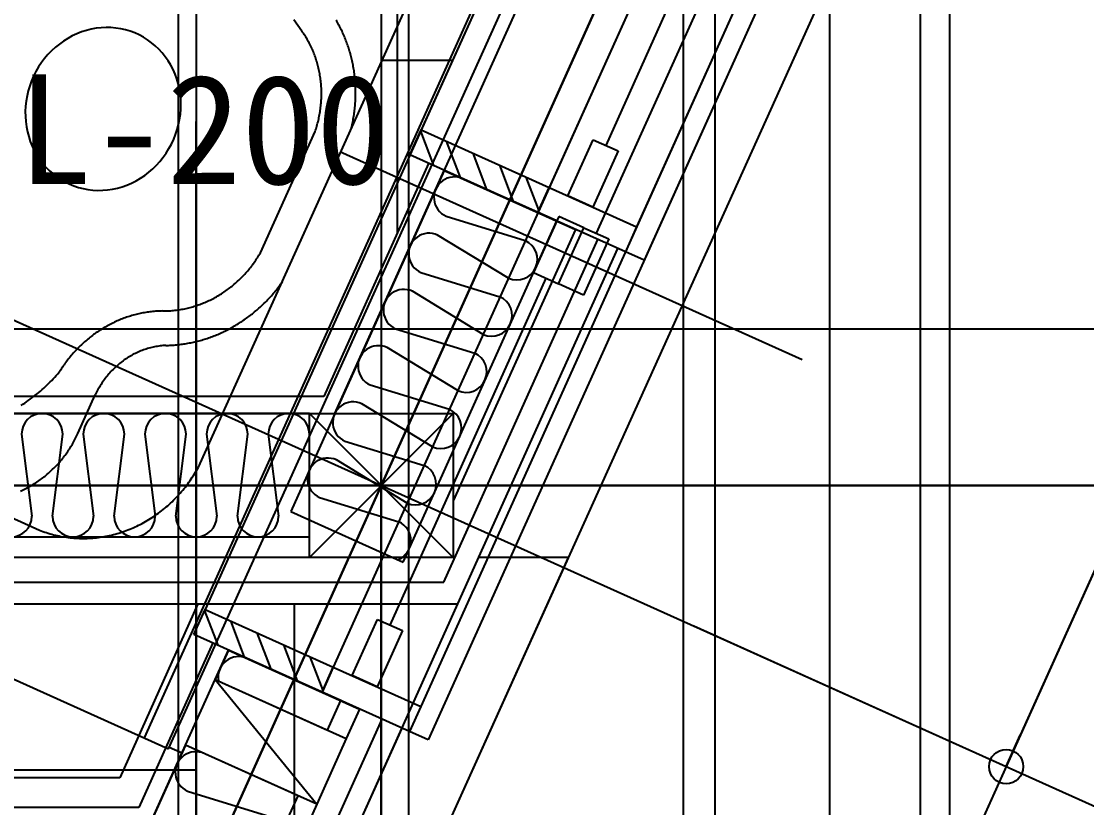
# Model space of a CAD drawing. Header units: metres. Extents: x 10861 to 26950, y 7268 to 22901.
# Drawn here: x 19645 to 20422, y 10590 to 11164 of the extents above; entities that cross this region are included whole.
import ezdxf

# ---------------------------------------------------------------- set-up
doc = ezdxf.new("R2010")
doc.units = ezdxf.units.M

msp = doc.modelspace()

# ---------------------------------------------------------------- linework, layer by layer
at = {"layer": 'COL_1F'}
for p, q in [((19854.95, 10772.5), (19854.95, 10877.5)), ((19854.95, 10877.5), (19959.95, 10877.5)), ((19959.95, 10772.5), (19854.95, 10877.5)), ((19854.95, 10772.5), (19959.95, 10877.5)), ((19959.95, 10877.5), (19959.95, 10772.5)), ((19959.95, 10772.5), (19854.95, 10772.5))]:
    msp.add_line(p, q, dxfattribs=at)
at = {"layer": 'COL_2F'}
for p, q in [((19764.59, 10635.46), (19786.13, 10683.34)), ((19786.13, 10683.34), (19881.88, 10640.25)), ((19786.13, 10683.34), (19860.34, 10592.37)), ((19881.88, 10640.25), (19860.34, 10592.37)), ((19860.34, 10592.37), (19764.59, 10635.46))]:
    msp.add_line(p, q, dxfattribs=at)
at = {"layer": 'GLID'}
for p, q in [((19759.46, 10010), (19759.46, 22205)), ((19759.46, 10010), (19759.46, 22205)), ((19759.46, 10010), (19759.46, 22205)), ((19772.49, 9858.33), (19772.49, 22205)), ((19772.49, 9858.33), (19772.49, 22205)), ((19772.49, 9858.33), (19772.49, 22205)), ((19907.48, 10010), (19907.48, 22205.01)), ((19907.48, 10010), (19907.48, 22205.01)), ((19907.48, 10010), (19907.48, 22205.01)), ((19927.51, 9858.33), (19927.51, 22205.01)), ((19927.51, 9858.33), (19927.51, 22205.01)), ((19927.51, 9858.33), (19927.51, 22205.01)), ((20128.08, 9325.01), (20128.08, 22205.01)), ((20128.08, 9325.01), (20128.08, 22205.01)), ((20128.08, 9325.01), (20128.08, 22205.01)), ((20151.04, 9325.01), (20151.04, 22205.01)), ((20151.04, 9325.01), (20151.04, 22205.01)), ((20151.04, 9325.01), (20151.04, 22205.01)), ((20234.74, 9325), (20234.74, 22205)), ((20234.74, 9325), (20234.74, 22205)), ((20234.74, 9325), (20234.74, 22205)), ((20300.94, 10010), (20300.94, 22205.01)), ((20300.94, 10010), (20300.94, 22205.01)), ((20300.94, 10010), (20300.94, 22205.01)), ((20322.37, 9858.33), (20322.37, 22205.01)), ((20322.37, 9858.33), (20322.37, 22205.01)), ((20322.37, 9858.33), (20322.37, 22205.01)), ((19544.82, 10019.09), (22035.98, 15555)), ((19544.82, 10019.09), (22035.98, 15555)), ((19544.82, 10019.09), (22035.98, 15555)), ((13514.73, 10939.26), (24358.08, 10939.26)), ((13514.73, 10939.26), (24358.08, 10939.26)), ((13514.73, 10939.26), (24358.08, 10939.26)), ((13514.73, 10825), (24358.08, 10825)), ((13514.73, 10825), (24358.08, 10825)), ((13514.73, 10825), (24358.08, 10825))]:
    msp.add_line(p, q, dxfattribs=at)
at = {"layer": 'WALL_BRACED_2F'}
msp.add_line((19274.28, 10617.51), (19772.48, 10617.51), dxfattribs=at)
msp.add_line((19274.28, 10617.51), (19772.48, 10617.51), dxfattribs=at)
at = {"layer": 'WALL_NORMAL_1F'}
for p, q in [((19941.95, 11060.07), (19865.42, 10890)), ((19873.51, 10877.5), (19953.35, 11054.95)), ((19953.35, 11054.95), (20049.11, 11011.86)), ((20049.11, 11011.86), (19959.95, 10813.74)), ((19953.04, 10754.5), (20065.52, 11004.47)), ((19963.38, 10738.5), (20080.11, 10997.9)), ((19865.42, 10890), (19440.75, 10890)), ((19440.75, 10877.5), (19854.95, 10877.5)), ((19854.95, 10772.5), (19440.75, 10772.5)), ((19440.75, 10754.5), (19953.04, 10754.5)), ((19440.75, 10738.5), (19963.38, 10738.5)), ((19773.67, 10738.5), (19716.52, 10611.5)), ((19828.38, 10438.5), (19963.38, 10738.5)), ((19716.52, 10611.5), (18418.43, 10611.5))]:
    msp.add_line(p, q, dxfattribs=at)
at = {"layer": 'WALL_NORMAL_2F'}
for p, q in [((19784.43, 10710.01), (19730.42, 10590)), ((19786.13, 10683.34), (19795.82, 10704.88)), ((19795.82, 10704.88), (19891.58, 10661.79)), ((19891.58, 10661.79), (19881.88, 10640.25)), ((19818.04, 10454.5), (19907.99, 10654.41)), ((19828.38, 10438.5), (19922.58, 10647.84)), ((19738.51, 10577.5), (19764.59, 10635.46)), ((19730.42, 10590), (18404.97, 10590)), ((19860.34, 10592.37), (19834.26, 10534.42))]:
    msp.add_line(p, q, dxfattribs=at)
at = {"layer": 'カタログ部品(厨房設備)_2F'}
for p, q in [((19734.56, 10640.84), (20658.74, 12692.06)), ((19752.16, 10632.69), (20676.97, 12683.84)), ((19775.36, 10840.99), (20010.13, 11361.71)), ((19843.58, 11164.99), (19849.45, 11156.66)), ((19874.93, 11163.73), (19874.41, 11164.61)), ((19692.25, 11157.09), (19688.75, 11155.97)), ((19695.79, 11157.97), (19692.25, 11157.09)), ((19699.36, 11158.62), (19695.79, 11157.97)), ((19702.96, 11159.03), (19699.36, 11158.62)), ((19706.56, 11159.2), (19702.96, 11159.03)), ((19710.16, 11159.14), (19706.56, 11159.2)), ((19713.73, 11158.83), (19710.16, 11159.14)), ((19717.26, 11158.29), (19713.73, 11158.83)), ((19720.74, 11157.51), (19717.26, 11158.29)), ((19724.16, 11156.5), (19720.74, 11157.51)), ((19850.04, 11155.83), (19849.45, 11156.66)), ((19875.44, 11162.83), (19874.93, 11163.73)), ((19875.94, 11161.94), (19875.44, 11162.83)), ((19876.44, 11161.03), (19875.94, 11161.94)), ((19876.92, 11160.12), (19876.44, 11161.03)), ((19877.4, 11159.2), (19876.92, 11160.12)), ((19877.86, 11158.28), (19877.4, 11159.2)), ((19878.32, 11157.36), (19877.86, 11158.28)), ((19878.77, 11156.42), (19878.32, 11157.36)), ((19675.55, 11149.31), (19672.51, 11147.13)), ((19678.71, 11151.3), (19675.55, 11149.31)), ((19681.97, 11153.07), (19678.71, 11151.3)), ((19685.32, 11154.63), (19681.97, 11153.07)), ((19688.75, 11155.97), (19685.32, 11154.63)), ((19727.5, 11155.26), (19724.16, 11156.5)), ((19730.74, 11153.8), (19727.5, 11155.26)), ((19733.88, 11152.12), (19730.74, 11153.8)), ((19736.9, 11150.23), (19733.88, 11152.12)), ((19739.79, 11148.13), (19736.9, 11150.23)), ((19850.62, 11154.98), (19850.04, 11155.83)), ((19851.18, 11154.13), (19850.62, 11154.98)), ((19851.74, 11153.26), (19851.18, 11154.13)), ((19852.28, 11152.39), (19851.74, 11153.26)), ((19852.81, 11151.51), (19852.28, 11152.39)), ((19853.33, 11150.63), (19852.81, 11151.51)), ((19853.84, 11149.73), (19853.33, 11150.63)), ((19854.34, 11148.83), (19853.84, 11149.73)), ((19854.82, 11147.92), (19854.34, 11148.83)), ((19879.21, 11155.49), (19878.77, 11156.42)), ((19879.64, 11154.54), (19879.21, 11155.49)), ((19880.06, 11153.6), (19879.64, 11154.54)), ((19880.47, 11152.64), (19880.06, 11153.6)), ((19880.87, 11151.69), (19880.47, 11152.64)), ((19881.26, 11150.72), (19880.87, 11151.69)), ((19881.64, 11149.76), (19881.26, 11150.72)), ((19882.01, 11148.78), (19881.64, 11149.76)), ((19882.38, 11147.81), (19882.01, 11148.78)), ((19666.82, 11142.2), (19664.2, 11139.48)), ((19669.59, 11144.76), (19666.82, 11142.2)), ((19672.51, 11147.13), (19669.59, 11144.76)), ((19742.54, 11145.84), (19739.79, 11148.13)), ((19745.13, 11143.37), (19742.54, 11145.84)), ((19747.56, 11140.72), (19745.13, 11143.37)), ((19855.3, 11147), (19854.82, 11147.92)), ((19855.76, 11146.08), (19855.3, 11147)), ((19856.2, 11145.15), (19855.76, 11146.08)), ((19856.64, 11144.21), (19856.2, 11145.15)), ((19857.07, 11143.26), (19856.64, 11144.21)), ((19857.48, 11142.31), (19857.07, 11143.26)), ((19857.88, 11141.35), (19857.48, 11142.31)), ((19858.26, 11140.39), (19857.88, 11141.35)), ((19882.73, 11146.83), (19882.38, 11147.81)), ((19883.07, 11145.84), (19882.73, 11146.83)), ((19883.4, 11144.85), (19883.07, 11145.84)), ((19883.73, 11143.86), (19883.4, 11144.85)), ((19884.04, 11142.86), (19883.73, 11143.86)), ((19884.34, 11141.86), (19884.04, 11142.86)), ((19884.64, 11140.86), (19884.34, 11141.86)), ((19659.45, 11133.56), (19657.35, 11130.39)), ((19661.74, 11136.59), (19659.45, 11133.56)), ((19664.2, 11139.48), (19661.74, 11136.59)), ((19749.81, 11137.9), (19747.56, 11140.72)), ((19751.89, 11134.94), (19749.81, 11137.9)), ((19753.77, 11131.83), (19751.89, 11134.94)), ((19858.64, 11139.42), (19858.26, 11140.39)), ((19859, 11138.44), (19858.64, 11139.42)), ((19859.35, 11137.46), (19859, 11138.44)), ((19859.68, 11136.47), (19859.35, 11137.46)), ((19860, 11135.48), (19859.68, 11136.47)), ((19860.31, 11134.48), (19860, 11135.48)), ((19860.61, 11133.48), (19860.31, 11134.48)), ((19860.9, 11132.48), (19860.61, 11133.48)), ((19884.92, 11139.85), (19884.64, 11140.86)), ((19885.19, 11138.84), (19884.92, 11139.85)), ((19885.46, 11137.83), (19885.19, 11138.84)), ((19885.71, 11136.81), (19885.46, 11137.83)), ((19885.95, 11135.79), (19885.71, 11136.81)), ((19886.18, 11134.76), (19885.95, 11135.79)), ((19886.41, 11133.73), (19886.18, 11134.76)), ((19886.62, 11132.7), (19886.41, 11133.73)), ((19655.43, 11127.1), (19653.71, 11123.7)), ((19657.35, 11130.39), (19655.43, 11127.1)), ((19755.45, 11128.59), (19753.77, 11131.83)), ((19756.93, 11125.23), (19755.45, 11128.59)), ((19861.17, 11131.46), (19860.9, 11132.48)), ((19861.42, 11130.45), (19861.17, 11131.46)), ((19861.67, 11129.43), (19861.42, 11130.45)), ((19861.9, 11128.4), (19861.67, 11129.43)), ((19862.12, 11127.38), (19861.9, 11128.4)), ((19862.32, 11126.34), (19862.12, 11127.38)), ((19862.51, 11125.31), (19862.32, 11126.34)), ((19886.82, 11131.67), (19886.62, 11132.7)), ((19887.01, 11130.64), (19886.82, 11131.67)), ((19887.19, 11129.6), (19887.01, 11130.64)), ((19887.37, 11128.56), (19887.19, 11129.6)), ((19887.53, 11127.51), (19887.37, 11128.56)), ((19887.68, 11126.47), (19887.53, 11127.51)), ((19887.82, 11125.42), (19887.68, 11126.47)), ((19652.19, 11120.2), (19650.89, 11116.62)), ((19653.71, 11123.7), (19652.19, 11120.2)), ((19758.2, 11121.78), (19756.93, 11125.23)), ((19759.25, 11118.23), (19758.2, 11121.78)), ((19760.08, 11114.61), (19759.25, 11118.23)), ((19862.69, 11124.27), (19862.51, 11125.31)), ((19862.86, 11123.23), (19862.69, 11124.27)), ((19863.01, 11122.18), (19862.86, 11123.23)), ((19863.15, 11121.14), (19863.01, 11122.18)), ((19863.27, 11120.09), (19863.15, 11121.14)), ((19863.38, 11119.03), (19863.27, 11120.09)), ((19863.48, 11117.98), (19863.38, 11119.03)), ((19863.56, 11116.92), (19863.48, 11117.98)), ((19887.95, 11124.37), (19887.82, 11125.42)), ((19888.07, 11123.32), (19887.95, 11124.37)), ((19888.18, 11122.27), (19888.07, 11123.32)), ((19888.28, 11121.21), (19888.18, 11122.27)), ((19888.37, 11120.16), (19888.28, 11121.21)), ((19888.44, 11119.1), (19888.37, 11120.16)), ((19888.51, 11118.04), (19888.44, 11119.1)), ((19888.57, 11116.98), (19888.51, 11118.04)), ((19649.8, 11112.97), (19648.93, 11109.27)), ((19650.89, 11116.62), (19649.8, 11112.97)), ((19760.68, 11110.93), (19760.08, 11114.61)), ((19761.06, 11107.21), (19760.68, 11110.93)), ((19863.63, 11115.87), (19863.56, 11116.92)), ((19863.69, 11114.81), (19863.63, 11115.87)), ((19863.73, 11113.74), (19863.69, 11114.81)), ((19863.76, 11112.68), (19863.73, 11113.74)), ((19863.78, 11111.62), (19863.76, 11112.68)), ((19863.77, 11109.49), (19863.78, 11110.55)), ((19863.78, 11110.55), (19863.78, 11111.62)), ((19888.62, 11115.92), (19888.57, 11116.98)), ((19888.65, 11114.85), (19888.62, 11115.92)), ((19888.68, 11113.79), (19888.65, 11114.85)), ((19888.7, 11112.73), (19888.68, 11113.79)), ((19888.68, 11109.53), (19888.7, 11110.6)), ((19888.7, 11111.66), (19888.7, 11112.73)), ((19888.7, 11110.6), (19888.7, 11111.66)), ((19648.28, 11105.53), (19647.86, 11101.76)), ((19648.93, 11109.27), (19648.28, 11105.53)), ((19761.21, 11103.45), (19761.06, 11107.21)), ((19761.13, 11099.68), (19761.21, 11103.45)), ((19863.31, 11102.03), (19863.41, 11103.09)), ((19863.41, 11103.09), (19863.51, 11104.16)), ((19863.51, 11104.16), (19863.59, 11105.23)), ((19863.59, 11105.23), (19863.65, 11106.29)), ((19863.65, 11106.29), (19863.7, 11107.36)), ((19863.7, 11107.36), (19863.74, 11108.42)), ((19863.74, 11108.42), (19863.77, 11109.49)), ((19888.28, 11102.07), (19888.37, 11103.13)), ((19888.37, 11103.13), (19888.45, 11104.2)), ((19888.45, 11104.2), (19888.51, 11105.26)), ((19888.51, 11105.26), (19888.57, 11106.33)), ((19888.57, 11106.33), (19888.62, 11107.4)), ((19888.62, 11107.4), (19888.65, 11108.46)), ((19888.65, 11108.46), (19888.68, 11109.53)), ((19647.86, 11101.76), (19647.67, 11097.99)), ((19647.67, 11097.99), (19647.71, 11094.23)), ((19760.29, 11092.16), (19760.83, 11095.91)), ((19760.83, 11095.91), (19761.13, 11099.68)), ((19861.97, 11093.56), (19862.19, 11094.61)), ((19862.19, 11094.61), (19862.39, 11095.67)), ((19862.39, 11095.67), (19862.57, 11096.72)), ((19862.57, 11096.72), (19862.75, 11097.78)), ((19862.75, 11097.78), (19862.91, 11098.84)), ((19862.91, 11098.84), (19863.05, 11099.9)), ((19863.05, 11099.9), (19863.19, 11100.97)), ((19863.19, 11100.97), (19863.31, 11102.03)), ((19887.2, 11093.56), (19887.37, 11094.62)), ((19887.37, 11094.62), (19887.53, 11095.68)), ((19887.53, 11095.68), (19887.68, 11096.75)), ((19887.68, 11096.75), (19887.82, 11097.81)), ((19887.82, 11097.81), (19887.95, 11098.87)), ((19887.95, 11098.87), (19888.07, 11099.94)), ((19888.07, 11099.94), (19888.18, 11101)), ((19888.18, 11101), (19888.28, 11102.07)), ((19647.71, 11094.23), (19647.97, 11090.49)), ((19647.97, 11090.49), (19648.46, 11086.78)), ((19648.46, 11086.78), (19649.18, 11083.13)), ((19758.55, 11084.76), (19759.53, 11088.44)), ((19759.53, 11088.44), (19760.29, 11092.16)), ((19860.11, 11086.27), (19860.41, 11087.3)), ((19860.41, 11087.3), (19860.71, 11088.34)), ((19860.71, 11088.34), (19860.99, 11089.38)), ((19860.99, 11089.38), (19861.25, 11090.42)), ((19861.25, 11090.42), (19861.51, 11091.46)), ((19861.51, 11091.46), (19861.75, 11092.51)), ((19861.75, 11092.51), (19861.97, 11093.56)), ((19885.72, 11086.19), (19885.96, 11087.24)), ((19885.96, 11087.24), (19886.19, 11088.29)), ((19886.19, 11088.29), (19886.42, 11089.34)), ((19886.42, 11089.34), (19886.63, 11090.39)), ((19886.63, 11090.39), (19886.83, 11091.45)), ((19886.83, 11091.45), (19887.02, 11092.51)), ((19887.02, 11092.51), (19887.2, 11093.56)), ((19649.18, 11083.13), (19650.12, 11079.55)), ((19650.12, 11079.55), (19651.28, 11076.04)), ((19755.95, 11077.6), (19757.36, 11081.14)), ((19757.36, 11081.14), (19758.55, 11084.76)), ((19819.28, 10994.84), (19859.11, 11083.2)), ((19859.11, 11083.2), (19859.46, 11084.22)), ((19859.46, 11084.22), (19859.79, 11085.24)), ((19859.79, 11085.24), (19860.11, 11086.27)), ((19885.47, 11085.15), (19885.72, 11086.19)), ((19651.28, 11076.04), (19652.65, 11072.64)), ((19652.65, 11072.64), (19654.23, 11069.34)), ((19752.51, 11070.8), (19754.33, 11074.15)), ((19754.33, 11074.15), (19755.95, 11077.6)), ((19654.23, 11069.34), (19656.02, 11066.16)), ((19656.02, 11066.16), (19658, 11063.12)), ((19745.92, 11061.5), (19748.3, 11064.46)), ((19748.3, 11064.46), (19750.49, 11067.57)), ((19750.49, 11067.57), (19752.51, 11070.8)), ((19658, 11063.12), (19660.16, 11060.23)), ((19660.16, 11060.23), (19662.51, 11057.49)), ((19662.51, 11057.49), (19665.02, 11054.93)), ((19737.84, 11053.59), (19740.68, 11056.06)), ((19740.68, 11056.06), (19743.38, 11058.7)), ((19743.38, 11058.7), (19745.92, 11061.5)), ((19665.02, 11054.93), (19667.69, 11052.55)), ((19667.69, 11052.55), (19670.51, 11050.36)), ((19670.51, 11050.36), (19673.46, 11048.36)), ((19673.46, 11048.36), (19676.54, 11046.58)), ((19728.54, 11047.35), (19731.75, 11049.23)), ((19731.75, 11049.23), (19734.86, 11051.31)), ((19734.86, 11051.31), (19737.84, 11053.59)), ((19676.54, 11046.58), (19679.74, 11045)), ((19679.74, 11045), (19683.03, 11043.65)), ((19683.03, 11043.65), (19686.41, 11042.53)), ((19686.41, 11042.53), (19689.86, 11041.63)), ((19689.86, 11041.63), (19693.37, 11040.97)), ((19693.37, 11040.97), (19696.92, 11040.55)), ((19696.92, 11040.55), (19700.51, 11040.36)), ((19700.51, 11040.36), (19704.11, 11040.41)), ((19704.11, 11040.41), (19707.71, 11040.71)), ((19707.71, 11040.71), (19711.3, 11041.24)), ((19711.3, 11041.24), (19714.86, 11042)), ((19714.86, 11042), (19718.38, 11043)), ((19718.38, 11043), (19721.84, 11044.23)), ((19721.84, 11044.23), (19725.23, 11045.68)), ((19725.23, 11045.68), (19728.54, 11047.35)), ((19818.18, 10992.99), (19818.73, 10993.91)), ((19818.73, 10993.91), (19819.28, 10994.84)), ((19812.7, 10985.01), (19813.35, 10985.86)), ((19813.35, 10985.86), (19813.99, 10986.73)), ((19813.99, 10986.73), (19814.62, 10987.6)), ((19814.62, 10987.6), (19815.24, 10988.48)), ((19815.24, 10988.48), (19815.85, 10989.37)), ((19815.85, 10989.37), (19816.45, 10990.26)), ((19816.45, 10990.26), (19817.04, 10991.16)), ((19817.04, 10991.16), (19817.61, 10992.07)), ((19817.61, 10992.07), (19818.18, 10992.99)), ((19806.41, 10977.7), (19807.15, 10978.48)), ((19807.15, 10978.48), (19807.87, 10979.26)), ((19807.87, 10979.26), (19808.59, 10980.06)), ((19808.59, 10980.06), (19809.3, 10980.86)), ((19809.3, 10980.86), (19810, 10981.67)), ((19810, 10981.67), (19810.69, 10982.49)), ((19810.69, 10982.49), (19811.37, 10983.32)), ((19811.37, 10983.32), (19812.04, 10984.16)), ((19812.04, 10984.16), (19812.7, 10985.01)), ((19797.73, 10969.83), (19798.56, 10970.49)), ((19798.56, 10970.49), (19799.38, 10971.17)), ((19799.38, 10971.17), (19800.19, 10971.85)), ((19800.19, 10971.85), (19801, 10972.55)), ((19801, 10972.55), (19801.8, 10973.25)), ((19801.8, 10973.25), (19802.59, 10973.97)), ((19802.59, 10973.97), (19803.37, 10974.7)), ((19803.37, 10974.7), (19804.14, 10975.43)), ((19804.14, 10975.43), (19804.91, 10976.18)), ((19804.91, 10976.18), (19805.66, 10976.94)), ((19805.66, 10976.94), (19806.41, 10977.7)), ((19832.03, 10969.22), (19832.68, 10970.07)), ((19832.68, 10970.07), (19833.33, 10970.92)), ((19833.33, 10970.92), (19833.97, 10971.78)), ((19833.97, 10971.78), (19834.6, 10972.65)), ((19834.6, 10972.65), (19835.23, 10973.52)), ((19785.38, 10961.74), (19786.3, 10962.24)), ((19786.3, 10962.24), (19787.22, 10962.75)), ((19787.22, 10962.75), (19788.13, 10963.28)), ((19788.13, 10963.28), (19789.04, 10963.81)), ((19789.04, 10963.81), (19789.94, 10964.36)), ((19789.94, 10964.36), (19790.83, 10964.93)), ((19790.83, 10964.93), (19791.72, 10965.5)), ((19791.72, 10965.5), (19792.6, 10966.08)), ((19792.6, 10966.08), (19793.47, 10966.68)), ((19793.47, 10966.68), (19794.33, 10967.29)), ((19794.33, 10967.29), (19795.19, 10967.91)), ((19795.19, 10967.91), (19796.05, 10968.54)), ((19796.05, 10968.54), (19796.89, 10969.18)), ((19796.89, 10969.18), (19797.73, 10969.83)), ((19825.79, 10961.88), (19826.51, 10962.67)), ((19826.51, 10962.67), (19827.23, 10963.46)), ((19827.23, 10963.46), (19827.94, 10964.26)), ((19827.94, 10964.26), (19828.64, 10965.07)), ((19828.64, 10965.07), (19829.33, 10965.89)), ((19829.33, 10965.89), (19830.02, 10966.71)), ((19830.02, 10966.71), (19830.69, 10967.54)), ((19830.69, 10967.54), (19831.37, 10968.38)), ((19831.37, 10968.38), (19832.03, 10969.22)), ((19765.97, 10954.37), (19766.97, 10954.62)), ((19766.97, 10954.62), (19767.98, 10954.87)), ((19767.98, 10954.87), (19768.97, 10955.14)), ((19768.97, 10955.14), (19769.97, 10955.43)), ((19769.97, 10955.43), (19770.96, 10955.72)), ((19770.96, 10955.72), (19771.95, 10956.03)), ((19771.95, 10956.03), (19772.94, 10956.36)), ((19772.94, 10956.36), (19773.92, 10956.69)), ((19773.92, 10956.69), (19774.9, 10957.04)), ((19774.9, 10957.04), (19775.87, 10957.41)), ((19775.87, 10957.41), (19776.84, 10957.78)), ((19776.84, 10957.78), (19777.81, 10958.17)), ((19777.81, 10958.17), (19778.77, 10958.57)), ((19778.77, 10958.57), (19779.73, 10958.99)), ((19779.73, 10958.99), (19780.68, 10959.41)), ((19780.68, 10959.41), (19781.63, 10959.85)), ((19781.63, 10959.85), (19782.58, 10960.3)), ((19782.58, 10960.3), (19783.52, 10960.77)), ((19783.52, 10960.77), (19784.45, 10961.25)), ((19784.45, 10961.25), (19785.38, 10961.74)), ((19818.19, 10954.41), (19818.98, 10955.12)), ((19818.98, 10955.12), (19819.77, 10955.84)), ((19819.77, 10955.84), (19820.54, 10956.57)), ((19820.54, 10956.57), (19821.31, 10957.31)), ((19821.31, 10957.31), (19822.08, 10958.05)), ((19822.08, 10958.05), (19822.83, 10958.8)), ((19822.83, 10958.8), (19823.58, 10959.56)), ((19823.58, 10959.56), (19824.33, 10960.33)), ((19824.33, 10960.33), (19825.06, 10961.1)), ((19825.06, 10961.1), (19825.79, 10961.88)), ((19719.58, 10946.98), (19718.61, 10946.61)), ((19720.55, 10947.34), (19719.58, 10946.98)), ((19721.53, 10947.68), (19720.55, 10947.34)), ((19722.51, 10948.01), (19721.53, 10947.68)), ((19723.5, 10948.33), (19722.51, 10948.01)), ((19724.49, 10948.64), (19723.5, 10948.33)), ((19725.48, 10948.93), (19724.49, 10948.64)), ((19726.47, 10949.22), (19725.48, 10948.93)), ((19727.47, 10949.49), (19726.47, 10949.22)), ((19728.46, 10949.75), (19727.47, 10949.49)), ((19729.46, 10949.99), (19728.46, 10949.75)), ((19730.47, 10950.23), (19729.46, 10949.99)), ((19731.47, 10950.45), (19730.47, 10950.23)), ((19732.48, 10950.66), (19731.47, 10950.45)), ((19733.49, 10950.86), (19732.48, 10950.66)), ((19734.5, 10951.04), (19733.49, 10950.86)), ((19735.51, 10951.22), (19734.5, 10951.04)), ((19736.52, 10951.38), (19735.51, 10951.22)), ((19737.53, 10951.53), (19736.52, 10951.38)), ((19738.55, 10951.66), (19737.53, 10951.53)), ((19739.56, 10951.79), (19738.55, 10951.66)), ((19740.58, 10951.9), (19739.56, 10951.79)), ((19741.59, 10952), (19740.58, 10951.9)), ((19742.61, 10952.08), (19741.59, 10952)), ((19743.63, 10952.16), (19742.61, 10952.08)), ((19744.65, 10952.22), (19743.63, 10952.16)), ((19745.66, 10952.27), (19744.65, 10952.22)), ((19746.68, 10952.3), (19745.66, 10952.27)), ((19747.7, 10952.33), (19746.68, 10952.3)), ((19747.7, 10952.33), (19748.71, 10952.32)), ((19748.71, 10952.32), (19749.73, 10952.33)), ((19749.73, 10952.33), (19750.75, 10952.36)), ((19750.75, 10952.36), (19751.77, 10952.4)), ((19751.77, 10952.4), (19752.79, 10952.45)), ((19752.79, 10952.45), (19753.81, 10952.51)), ((19753.81, 10952.51), (19754.83, 10952.59)), ((19754.83, 10952.59), (19755.85, 10952.69)), ((19755.85, 10952.69), (19756.86, 10952.79)), ((19756.86, 10952.79), (19757.88, 10952.91)), ((19757.88, 10952.91), (19758.9, 10953.05)), ((19758.9, 10953.05), (19759.91, 10953.2)), ((19759.91, 10953.2), (19760.93, 10953.36)), ((19760.93, 10953.36), (19761.94, 10953.53)), ((19761.94, 10953.53), (19762.95, 10953.72)), ((19762.95, 10953.72), (19763.96, 10953.93)), ((19763.96, 10953.93), (19764.97, 10954.14)), ((19764.97, 10954.14), (19765.97, 10954.37)), ((19808.25, 10946.49), (19809.11, 10947.1)), ((19809.11, 10947.1), (19809.96, 10947.72)), ((19809.96, 10947.72), (19810.81, 10948.36)), ((19810.81, 10948.36), (19811.66, 10948.99)), ((19811.66, 10948.99), (19812.49, 10949.64)), ((19812.49, 10949.64), (19813.33, 10950.3)), ((19813.33, 10950.3), (19814.15, 10950.96)), ((19814.15, 10950.96), (19814.97, 10951.64)), ((19814.97, 10951.64), (19815.79, 10952.32)), ((19815.79, 10952.32), (19816.6, 10953.01)), ((19816.6, 10953.01), (19817.4, 10953.7)), ((19817.4, 10953.7), (19818.19, 10954.41)), ((19324.55, 10942.75), (19658, 10792.41)), ((19703.63, 10939.19), (19702.74, 10938.63)), ((19704.53, 10939.74), (19703.63, 10939.19)), ((19705.44, 10940.27), (19704.53, 10939.74)), ((19706.35, 10940.8), (19705.44, 10940.27)), ((19707.26, 10941.31), (19706.35, 10940.8)), ((19708.18, 10941.82), (19707.26, 10941.31)), ((19709.11, 10942.31), (19708.18, 10941.82)), ((19710.04, 10942.79), (19709.11, 10942.31)), ((19710.97, 10943.26), (19710.04, 10942.79)), ((19711.91, 10943.72), (19710.97, 10943.26)), ((19712.85, 10944.17), (19711.91, 10943.72)), ((19713.8, 10944.61), (19712.85, 10944.17)), ((19714.75, 10945.03), (19713.8, 10944.61)), ((19715.71, 10945.44), (19714.75, 10945.03)), ((19716.67, 10945.85), (19715.71, 10945.44)), ((19717.64, 10946.24), (19716.67, 10945.85)), ((19718.61, 10946.61), (19717.64, 10946.24)), ((19795.68, 10938.83), (19796.61, 10939.32)), ((19796.61, 10939.32), (19797.53, 10939.81)), ((19797.53, 10939.81), (19798.45, 10940.32)), ((19798.45, 10940.32), (19799.37, 10940.84)), ((19799.37, 10940.84), (19800.28, 10941.36)), ((19800.28, 10941.36), (19801.18, 10941.89)), ((19801.18, 10941.89), (19802.08, 10942.44)), ((19802.08, 10942.44), (19802.98, 10942.99)), ((19802.98, 10942.99), (19803.87, 10943.55)), ((19803.87, 10943.55), (19804.75, 10944.12)), ((19804.75, 10944.12), (19805.64, 10944.7)), ((19805.64, 10944.7), (19806.51, 10945.29)), ((19806.51, 10945.29), (19807.38, 10945.88)), ((19807.38, 10945.88), (19808.25, 10946.49)), ((19692.51, 10931.13), (19691.71, 10930.44)), ((19693.33, 10931.81), (19692.51, 10931.13)), ((19694.15, 10932.48), (19693.33, 10931.81)), ((19694.98, 10933.14), (19694.15, 10932.48)), ((19695.82, 10933.79), (19694.98, 10933.14)), ((19696.66, 10934.43), (19695.82, 10933.79)), ((19697.51, 10935.06), (19696.66, 10934.43)), ((19698.37, 10935.68), (19697.51, 10935.06)), ((19699.23, 10936.29), (19698.37, 10935.68)), ((19700.1, 10936.89), (19699.23, 10936.29)), ((19700.97, 10937.48), (19700.1, 10936.89)), ((19701.85, 10938.06), (19700.97, 10937.48)), ((19702.74, 10938.63), (19701.85, 10938.06)), ((19775.41, 10930.83), (19776.4, 10931.11)), ((19776.4, 10931.11), (19777.4, 10931.41)), ((19777.4, 10931.41), (19778.38, 10931.71)), ((19778.38, 10931.71), (19779.37, 10932.02)), ((19779.37, 10932.02), (19780.36, 10932.34)), ((19780.36, 10932.34), (19781.34, 10932.67)), ((19781.34, 10932.67), (19782.32, 10933.01)), ((19782.32, 10933.01), (19783.29, 10933.36)), ((19783.29, 10933.36), (19784.26, 10933.73)), ((19784.26, 10933.73), (19785.24, 10934.1)), ((19785.24, 10934.1), (19786.2, 10934.48)), ((19786.2, 10934.48), (19787.17, 10934.87)), ((19787.17, 10934.87), (19788.13, 10935.27)), ((19788.13, 10935.27), (19789.08, 10935.68)), ((19789.08, 10935.68), (19790.04, 10936.1)), ((19790.04, 10936.1), (19790.99, 10936.53)), ((19790.99, 10936.53), (19791.94, 10936.97)), ((19791.94, 10936.97), (19792.88, 10937.42)), ((19792.88, 10937.42), (19793.82, 10937.88)), ((19793.82, 10937.88), (19794.75, 10938.35)), ((19794.75, 10938.35), (19795.68, 10938.83)), ((19684.77, 10923.82), (19684.04, 10923.04)), ((19685.51, 10924.59), (19684.77, 10923.82)), ((19686.26, 10925.35), (19685.51, 10924.59)), ((19687.01, 10926.11), (19686.26, 10925.35)), ((19687.78, 10926.85), (19687.01, 10926.11)), ((19688.55, 10927.59), (19687.78, 10926.85)), ((19689.33, 10928.31), (19688.55, 10927.59)), ((19690.11, 10929.03), (19689.33, 10928.31)), ((19690.9, 10929.74), (19690.11, 10929.03)), ((19691.71, 10930.44), (19690.9, 10929.74)), ((19732.93, 10923.5), (19731.95, 10923.12)), ((19733.91, 10923.87), (19732.93, 10923.5)), ((19734.9, 10924.22), (19733.91, 10923.87)), ((19735.89, 10924.55), (19734.9, 10924.22)), ((19736.89, 10924.86), (19735.89, 10924.55)), ((19737.9, 10925.15), (19736.89, 10924.86)), ((19738.9, 10925.42), (19737.9, 10925.15)), ((19739.91, 10925.68), (19738.9, 10925.42)), ((19740.93, 10925.91), (19739.91, 10925.68)), ((19741.94, 10926.13), (19740.93, 10925.91)), ((19742.96, 10926.33), (19741.94, 10926.13)), ((19743.98, 10926.51), (19742.96, 10926.33)), ((19745.01, 10926.67), (19743.98, 10926.51)), ((19746.03, 10926.81), (19745.01, 10926.67)), ((19747.06, 10926.93), (19746.03, 10926.81)), ((19748.09, 10927.03), (19747.06, 10926.93)), ((19749.11, 10927.11), (19748.09, 10927.03)), ((19750.14, 10927.18), (19749.11, 10927.11)), ((19750.14, 10927.18), (19751.16, 10927.2)), ((19751.16, 10927.2), (19752.18, 10927.23)), ((19752.18, 10927.23), (19753.19, 10927.27)), ((19753.19, 10927.27), (19754.21, 10927.32)), ((19754.21, 10927.32), (19755.23, 10927.38)), ((19755.23, 10927.38), (19756.24, 10927.46)), ((19756.24, 10927.46), (19757.26, 10927.54)), ((19757.26, 10927.54), (19758.28, 10927.63)), ((19758.28, 10927.63), (19759.29, 10927.74)), ((19759.29, 10927.74), (19760.31, 10927.85)), ((19760.31, 10927.85), (19761.32, 10927.98)), ((19761.32, 10927.98), (19762.34, 10928.12)), ((19762.34, 10928.12), (19763.35, 10928.26)), ((19763.35, 10928.26), (19764.36, 10928.42)), ((19764.36, 10928.42), (19765.37, 10928.59)), ((19765.37, 10928.59), (19766.38, 10928.77)), ((19766.38, 10928.77), (19767.39, 10928.95)), ((19767.39, 10928.95), (19768.4, 10929.15)), ((19768.4, 10929.15), (19769.41, 10929.36)), ((19769.41, 10929.36), (19770.41, 10929.58)), ((19770.41, 10929.58), (19771.42, 10929.81)), ((19771.42, 10929.81), (19772.42, 10930.05)), ((19772.42, 10930.05), (19773.42, 10930.3)), ((19773.42, 10930.3), (19774.41, 10930.56)), ((19774.41, 10930.56), (19775.41, 10930.83)), ((19677.86, 10915.65), (19677.22, 10914.79)), ((19678.51, 10916.5), (19677.86, 10915.65)), ((19679.17, 10917.35), (19678.51, 10916.5)), ((19679.84, 10918.18), (19679.17, 10917.35)), ((19680.52, 10919.01), (19679.84, 10918.18)), ((19681.21, 10919.83), (19680.52, 10919.01)), ((19681.91, 10920.65), (19681.21, 10919.83)), ((19682.61, 10921.45), (19681.91, 10920.65)), ((19683.32, 10922.25), (19682.61, 10921.45)), ((19684.04, 10923.04), (19683.32, 10922.25)), ((19719.01, 10915.92), (19718.15, 10915.28)), ((19719.88, 10916.54), (19719.01, 10915.92)), ((19720.76, 10917.14), (19719.88, 10916.54)), ((19721.64, 10917.74), (19720.76, 10917.14)), ((19722.54, 10918.31), (19721.64, 10917.74)), ((19723.45, 10918.87), (19722.54, 10918.31)), ((19724.36, 10919.41), (19723.45, 10918.87)), ((19725.28, 10919.93), (19724.36, 10919.41)), ((19726.21, 10920.44), (19725.28, 10919.93)), ((19727.15, 10920.93), (19726.21, 10920.44)), ((19728.1, 10921.4), (19727.15, 10920.93)), ((19729.05, 10921.86), (19728.1, 10921.4)), ((19730.01, 10922.3), (19729.05, 10921.86)), ((19730.98, 10922.72), (19730.01, 10922.3)), ((19731.95, 10923.12), (19730.98, 10922.72)), ((19672.99, 10908.57), (19672.43, 10907.66)), ((19673.57, 10909.48), (19672.99, 10908.57)), ((19674.15, 10910.38), (19673.57, 10909.48)), ((19674.75, 10911.28), (19674.15, 10910.38)), ((19675.35, 10912.17), (19674.75, 10911.28)), ((19675.97, 10913.05), (19675.35, 10912.17)), ((19676.59, 10913.92), (19675.97, 10913.05)), ((19677.22, 10914.79), (19676.59, 10913.92)), ((19710.18, 10908.08), (19709.45, 10907.28)), ((19710.92, 10908.86), (19710.18, 10908.08)), ((19711.68, 10909.63), (19710.92, 10908.86)), ((19712.45, 10910.39), (19711.68, 10909.63)), ((19713.23, 10911.13), (19712.45, 10910.39)), ((19714.02, 10911.86), (19713.23, 10911.13)), ((19714.82, 10912.57), (19714.02, 10911.86)), ((19715.64, 10913.27), (19714.82, 10912.57)), ((19716.46, 10913.95), (19715.64, 10913.27)), ((19717.3, 10914.62), (19716.46, 10913.95)), ((19718.15, 10915.28), (19717.3, 10914.62)), ((19664.64, 10899.38), (19665.8, 10900.52)), ((19665.8, 10900.52), (19666.94, 10901.67)), ((19666.94, 10901.67), (19668.06, 10902.84)), ((19668.06, 10902.84), (19669.18, 10904.02)), ((19669.18, 10904.02), (19670.27, 10905.22)), ((19670.27, 10905.22), (19671.36, 10906.43)), ((19671.36, 10906.43), (19672.43, 10907.66)), ((19704.1, 10900.47), (19703.49, 10899.57)), ((19704.72, 10901.36), (19704.1, 10900.47)), ((19705.35, 10902.25), (19704.72, 10901.36)), ((19706, 10903.11), (19705.35, 10902.25)), ((19706.66, 10903.97), (19706, 10903.11)), ((19707.34, 10904.82), (19706.66, 10903.97)), ((19708.03, 10905.65), (19707.34, 10904.82)), ((19708.73, 10906.47), (19708.03, 10905.65)), ((19709.45, 10907.28), (19708.73, 10906.47)), ((19159.6, 10899.85), (19752.16, 10632.69)), ((19656.21, 10891.83), (19657.45, 10892.86)), ((19657.45, 10892.86), (19658.68, 10893.91)), ((19658.68, 10893.91), (19659.9, 10894.97)), ((19659.9, 10894.97), (19661.11, 10896.05)), ((19661.11, 10896.05), (19662.3, 10897.15)), ((19662.3, 10897.15), (19663.48, 10898.25)), ((19663.48, 10898.25), (19664.64, 10899.38)), ((19699.69, 10892.98), (19699.22, 10892)), ((19700.19, 10893.95), (19699.69, 10892.98)), ((19700.7, 10894.91), (19700.19, 10893.95)), ((19701.23, 10895.86), (19700.7, 10894.91)), ((19701.77, 10896.8), (19701.23, 10895.86)), ((19702.33, 10897.73), (19701.77, 10896.8)), ((19702.9, 10898.66), (19702.33, 10897.73)), ((19703.49, 10899.57), (19702.9, 10898.66)), ((19645.87, 10884.19), (19647.2, 10885.08)), ((19647.2, 10885.08), (19648.52, 10886)), ((19648.52, 10886), (19649.83, 10886.93)), ((19649.83, 10886.93), (19651.13, 10887.87)), ((19651.13, 10887.87), (19652.42, 10888.84)), ((19652.42, 10888.84), (19653.69, 10889.82)), ((19653.69, 10889.82), (19654.96, 10890.82)), ((19654.96, 10890.82), (19656.21, 10891.83)), ((19686.03, 10862.8), (19698.75, 10891.02)), ((19699.22, 10892), (19698.75, 10891.02)), ((19644.53, 10883.31), (19645.87, 10884.19)), ((19685.11, 10860.86), (19685.58, 10861.82)), ((19685.58, 10861.82), (19686.03, 10862.8)), ((19680.98, 10853.34), (19681.54, 10854.26)), ((19681.54, 10854.26), (19682.08, 10855.18)), ((19682.08, 10855.18), (19682.62, 10856.11)), ((19682.62, 10856.11), (19683.14, 10857.05)), ((19683.14, 10857.05), (19683.65, 10857.99)), ((19683.65, 10857.99), (19684.15, 10858.94)), ((19684.15, 10858.94), (19684.64, 10859.9)), ((19684.64, 10859.9), (19685.11, 10860.86)), ((19675.47, 10845.45), (19676.12, 10846.29)), ((19676.12, 10846.29), (19676.77, 10847.14)), ((19676.77, 10847.14), (19677.4, 10848.01)), ((19677.4, 10848.01), (19678.03, 10848.88)), ((19678.03, 10848.88), (19678.64, 10849.75)), ((19678.64, 10849.75), (19679.24, 10850.64)), ((19679.24, 10850.64), (19679.83, 10851.53)), ((19679.83, 10851.53), (19680.41, 10852.43)), ((19680.41, 10852.43), (19680.98, 10853.34)), ((19668.38, 10837.49), (19669.13, 10838.25)), ((19669.13, 10838.25), (19669.88, 10839.01)), ((19669.88, 10839.01), (19670.61, 10839.78)), ((19670.61, 10839.78), (19671.33, 10840.56)), ((19671.33, 10840.56), (19672.05, 10841.35)), ((19672.05, 10841.35), (19672.75, 10842.15)), ((19672.75, 10842.15), (19673.45, 10842.96)), ((19673.45, 10842.96), (19674.13, 10843.78)), ((19674.13, 10843.78), (19674.81, 10844.61)), ((19674.81, 10844.61), (19675.47, 10845.45)), ((19773.3, 10837.14), (19774.01, 10838.41)), ((19774.01, 10838.41), (19774.69, 10839.7)), ((19774.69, 10839.7), (19775.36, 10840.99)), ((19659.55, 10829.91), (19660.4, 10830.54)), ((19660.4, 10830.54), (19661.23, 10831.19)), ((19661.23, 10831.19), (19662.06, 10831.85)), ((19662.06, 10831.85), (19662.88, 10832.51)), ((19662.88, 10832.51), (19663.69, 10833.19)), ((19663.69, 10833.19), (19664.49, 10833.88)), ((19664.49, 10833.88), (19665.29, 10834.58)), ((19665.29, 10834.58), (19666.07, 10835.3)), ((19666.07, 10835.3), (19666.85, 10836.02)), ((19666.85, 10836.02), (19667.62, 10836.75)), ((19667.62, 10836.75), (19668.38, 10837.49)), ((19768.72, 10829.71), (19769.53, 10830.92)), ((19769.53, 10830.92), (19770.32, 10832.14)), ((19770.32, 10832.14), (19771.09, 10833.37)), ((19771.09, 10833.37), (19771.85, 10834.62)), ((19771.85, 10834.62), (19772.58, 10835.87)), ((19772.58, 10835.87), (19773.3, 10837.14)), ((19646.11, 10821.8), (19647.05, 10822.25)), ((19647.05, 10822.25), (19647.98, 10822.72)), ((19647.98, 10822.72), (19648.91, 10823.2)), ((19648.91, 10823.2), (19649.83, 10823.69)), ((19649.83, 10823.69), (19650.74, 10824.2)), ((19650.74, 10824.2), (19651.65, 10824.71)), ((19651.65, 10824.71), (19652.56, 10825.24)), ((19652.56, 10825.24), (19653.46, 10825.78)), ((19653.46, 10825.78), (19654.35, 10826.34)), ((19654.35, 10826.34), (19655.23, 10826.9)), ((19655.23, 10826.9), (19656.11, 10827.48)), ((19656.11, 10827.48), (19656.98, 10828.07)), ((19656.98, 10828.07), (19657.85, 10828.67)), ((19657.85, 10828.67), (19658.7, 10829.28)), ((19658.7, 10829.28), (19659.55, 10829.91)), ((19762.63, 10821.59), (19763.55, 10822.71)), ((19763.55, 10822.71), (19764.45, 10823.85)), ((19764.45, 10823.85), (19765.34, 10824.99)), ((19765.34, 10824.99), (19766.21, 10826.15)), ((19766.21, 10826.15), (19767.06, 10827.33)), ((19767.06, 10827.33), (19767.9, 10828.51)), ((19767.9, 10828.51), (19768.72, 10829.71)), ((19644.22, 10820.93), (19645.17, 10821.36)), ((19645.17, 10821.36), (19646.11, 10821.8)), ((19755.79, 10814.14), (19756.81, 10815.16)), ((19756.81, 10815.16), (19757.81, 10816.19)), ((19757.81, 10816.19), (19758.81, 10817.24)), ((19758.81, 10817.24), (19759.78, 10818.31)), ((19759.78, 10818.31), (19760.75, 10819.39)), ((19760.75, 10819.39), (19761.7, 10820.48)), ((19761.7, 10820.48), (19762.63, 10821.59)), ((19747.15, 10806.54), (19748.28, 10807.43)), ((19748.28, 10807.43), (19749.39, 10808.34)), ((19749.39, 10808.34), (19750.49, 10809.27)), ((19750.49, 10809.27), (19751.57, 10810.21)), ((19751.57, 10810.21), (19752.65, 10811.17)), ((19752.65, 10811.17), (19753.71, 10812.14)), ((19753.71, 10812.14), (19754.75, 10813.13)), ((19754.75, 10813.13), (19755.79, 10814.14)), ((19735.31, 10798.59), (19736.54, 10799.3)), ((19736.54, 10799.3), (19737.76, 10800.04)), ((19737.76, 10800.04), (19738.97, 10800.79)), ((19738.97, 10800.79), (19740.17, 10801.55)), ((19740.17, 10801.55), (19741.36, 10802.34)), ((19741.36, 10802.34), (19742.54, 10803.15)), ((19742.54, 10803.15), (19743.71, 10803.97)), ((19743.71, 10803.97), (19744.87, 10804.81)), ((19744.87, 10804.81), (19746.02, 10805.67)), ((19746.02, 10805.67), (19747.15, 10806.54)), ((19658, 10792.41), (19659.26, 10791.92)), ((19659.26, 10791.92), (19660.54, 10791.44)), ((19660.54, 10791.44), (19661.82, 10790.99)), ((19718.61, 10791.08), (19719.93, 10791.54)), ((19719.93, 10791.54), (19721.25, 10792.02)), ((19721.25, 10792.02), (19722.57, 10792.52)), ((19722.57, 10792.52), (19723.87, 10793.04)), ((19723.87, 10793.04), (19725.17, 10793.57)), ((19725.17, 10793.57), (19726.47, 10794.13)), ((19726.47, 10794.13), (19727.76, 10794.71)), ((19727.76, 10794.71), (19729.04, 10795.31)), ((19729.04, 10795.31), (19730.31, 10795.93)), ((19730.31, 10795.93), (19731.57, 10796.56)), ((19731.57, 10796.56), (19732.83, 10797.22)), ((19732.83, 10797.22), (19734.08, 10797.9)), ((19734.08, 10797.9), (19735.31, 10798.59)), ((19661.82, 10790.99), (19663.11, 10790.55)), ((19663.11, 10790.55), (19664.41, 10790.14)), ((19664.41, 10790.14), (19665.71, 10789.75)), ((19665.71, 10789.75), (19667.02, 10789.38)), ((19667.02, 10789.38), (19668.34, 10789.03)), ((19668.34, 10789.03), (19669.66, 10788.7)), ((19669.66, 10788.7), (19670.99, 10788.39)), ((19670.99, 10788.39), (19672.32, 10788.11)), ((19672.32, 10788.11), (19673.66, 10787.84)), ((19673.66, 10787.84), (19675, 10787.6)), ((19675, 10787.6), (19676.35, 10787.37)), ((19676.35, 10787.37), (19677.7, 10787.17)), ((19677.7, 10787.17), (19679.05, 10786.99)), ((19679.05, 10786.99), (19680.41, 10786.83)), ((19680.41, 10786.83), (19681.77, 10786.69)), ((19681.77, 10786.69), (19683.13, 10786.58)), ((19683.13, 10786.58), (19684.5, 10786.48)), ((19684.5, 10786.48), (19685.87, 10786.41)), ((19685.87, 10786.41), (19687.24, 10786.36)), ((19687.24, 10786.36), (19688.61, 10786.33)), ((19688.61, 10786.33), (19689.99, 10786.32)), ((19689.99, 10786.32), (19691.36, 10786.33)), ((19691.36, 10786.33), (19692.74, 10786.37)), ((19692.74, 10786.37), (19694.11, 10786.42)), ((19694.11, 10786.42), (19695.49, 10786.5)), ((19695.49, 10786.5), (19696.87, 10786.6)), ((19696.87, 10786.6), (19698.24, 10786.72)), ((19698.24, 10786.72), (19699.62, 10786.86)), ((19699.62, 10786.86), (19700.99, 10787.03)), ((19700.99, 10787.03), (19702.36, 10787.21)), ((19702.36, 10787.21), (19703.73, 10787.42)), ((19703.73, 10787.42), (19705.1, 10787.65)), ((19705.1, 10787.65), (19706.47, 10787.9)), ((19706.47, 10787.9), (19707.83, 10788.17)), ((19707.83, 10788.17), (19709.19, 10788.46)), ((19709.19, 10788.46), (19710.55, 10788.77)), ((19710.55, 10788.77), (19711.9, 10789.1)), ((19711.9, 10789.1), (19713.25, 10789.46)), ((19713.25, 10789.46), (19714.6, 10789.83)), ((19714.6, 10789.83), (19715.94, 10790.23)), ((19715.94, 10790.23), (19717.27, 10790.64)), ((19717.27, 10790.64), (19718.61, 10791.08))]:
    msp.add_line(p, q, dxfattribs=at)
at = {"layer": 'データ 001_1F'}
for p, q in [((18710.47, 8165.04), (23230.56, 18209.68)), ((20768.05, 11518.99), (20238.68, 10342.62)), ((20768.04, 11519), (20373.67, 10642.62)), ((19600.95, 10962.93), (20500.2, 10558.27)), ((19907.45, 7985), (19907.45, 10835.01)), ((26162.5, 10825), (11375, 10825)), ((20135.43, 10722.41), (20363.41, 10619.82)), ((20135.43, 10722.41), (20135.43, 10722.41)), ((20363.41, 10619.82), (20373.67, 10642.62)), ((20363.41, 10619.82), (20363.41, 10619.82))]:
    msp.add_line(p, q, dxfattribs=at)
msp.add_circle((20363.41, 10619.82), 12.5, dxfattribs=at)
at = {"layer": 'データ 001_2F'}
for p, q in [((18841.91, 8457.15), (23230.56, 18209.68)), ((20768.04, 11519), (20238.67, 10342.62)), ((19772.45, 10032.5), (19772.45, 11090.64))]:
    msp.add_line(p, q, dxfattribs=at)
at = {"layer": 'データ 001_3F'}
msp.add_line((22724.7, 17085.56), (19772.45, 10525.01), dxfattribs=at)
at = {"layer": 'ポーチ_1F'}
for p, q in [((19604.63, 9799.1), (20044.17, 10772.5)), ((20044.17, 10772.5), (19978.68, 10772.5)), ((19844.1, 10329.44), (19844.1, 10738.5))]:
    msp.add_line(p, q, dxfattribs=at)
at = {"layer": '床仕上_1F'}
for p, q in [((19919.06, 11407.43), (19919.06, 11009.19)), ((19959.22, 11135.01), (19908.07, 11135.01))]:
    msp.add_line(p, q, dxfattribs=at)
at = {"layer": '建具(金属窓)_1F'}
for p, q in [((20219.63, 11713.69), (19936.48, 11084.47)), ((20313.11, 11671.63), (20029.96, 11042.41)), ((20398.83, 11654.99), (20099.26, 10989.29)), ((20376.94, 11642.91), (20093.79, 11013.68)), ((20185.1, 11326.24), (20071.22, 11073.18)), ((19928.28, 11066.23), (19936.48, 11084.47)), ((19936.06, 11083.53), (19945.58, 11058.45)), ((19936.48, 11084.47), (20029.96, 11042.41)), ((19954.89, 11076.19), (19964.92, 11049.74)), ((20043.63, 11036.25), (20062.1, 11077.29)), ((20062.1, 11077.29), (20080.34, 11069.08)), ((20021.75, 11024.17), (19928.28, 11066.23)), ((19974.24, 11067.48), (19984.27, 11041.03)), ((20080.34, 11069.08), (20061.87, 11028.04)), ((19993.58, 11058.78), (20003.61, 11032.33)), ((20012.92, 11050.07), (20022.29, 11025.38)), ((20021.75, 11024.17), (20029.96, 11042.41)), ((20029.96, 11042.41), (20021.75, 11024.17)), ((20029.96, 11042.41), (20093.79, 11013.68)), ((20061.87, 11028.04), (20043.63, 11036.25)), ((20085.58, 10995.44), (20021.75, 11024.17)), ((20093.79, 11013.68), (20085.58, 10995.44)), ((20099.26, 10989.29), (20085.58, 10995.44))]:
    msp.add_line(p, q, dxfattribs=at)
at = {"layer": '建具(金属窓)_2F'}
for p, q in [((20062.11, 11363.63), (19778.95, 10734.4)), ((20155.58, 11321.57), (19872.43, 10692.34)), ((20241.3, 11304.93), (19941.73, 10639.22)), ((20219.41, 11292.84), (19936.26, 10663.62)), ((20178.15, 11262.07), (20064.27, 11009.01)), ((20214.62, 10916.68), (19877.21, 11068.51)), ((20036.91, 11021.32), (20018.45, 10980.28)), ((20055.15, 11013.11), (20036.91, 11021.32)), ((20036.69, 10972.07), (20055.15, 11013.11)), ((20036.69, 10972.07), (20055.15, 11013.11)), ((20055.15, 11013.11), (20073.39, 11004.9)), ((20073.39, 11004.9), (20054.92, 10963.87)), ((20018.45, 10980.28), (20036.69, 10972.07)), ((20027.57, 10976.18), (19913.69, 10723.12)), ((20054.92, 10963.87), (20036.69, 10972.07)), ((19770.75, 10716.17), (19778.95, 10734.4)), ((19778.53, 10733.47), (19788.05, 10708.38)), ((19778.95, 10734.4), (19872.43, 10692.34)), ((19797.36, 10726.12), (19807.39, 10699.68)), ((19886.11, 10686.19), (19904.57, 10727.22)), ((19904.57, 10727.22), (19922.81, 10719.02)), ((19864.22, 10674.1), (19770.75, 10716.17)), ((19816.71, 10717.42), (19826.74, 10690.97)), ((19922.81, 10719.02), (19904.34, 10677.98)), ((19836.05, 10708.71), (19846.08, 10682.27)), ((19855.4, 10700.01), (19864.76, 10675.31)), ((19864.22, 10674.1), (19872.43, 10692.34)), ((19872.43, 10692.34), (19864.22, 10674.1)), ((19872.43, 10692.34), (19936.26, 10663.62)), ((19904.34, 10677.98), (19886.11, 10686.19)), ((19928.05, 10645.38), (19864.22, 10674.1)), ((19936.26, 10663.62), (19928.05, 10645.38)), ((19941.73, 10639.22), (19928.05, 10645.38))]:
    msp.add_line(p, q, dxfattribs=at)
at = {"layer": '断熱材_1F'}
for p, q in [((19953.35, 11054.95), (19841.32, 10805.97)), ((20035.43, 11018.01), (19953.35, 11054.95)), ((19923.39, 10769.04), (20035.43, 11018.01)), ((19954.72, 11021.43), (20012.51, 11003.65)), ((20000.2, 10976.29), (19948.57, 11007.75)), ((19936.26, 10980.4), (19994.05, 10962.61)), ((19981.74, 10935.26), (19930.1, 10966.72)), ((19917.79, 10939.36), (19975.58, 10921.58)), ((19963.27, 10894.22), (19911.63, 10925.68)), ((19899.32, 10898.32), (19957.12, 10880.54)), ((19944.8, 10853.18), (19893.17, 10884.64)), ((19854.95, 10877.5), (19598.75, 10877.5)), ((19854.95, 10787.5), (19854.95, 10877.5)), ((19644.95, 10862.5), (19652.45, 10802.5)), ((19667.45, 10802.5), (19674.95, 10862.5)), ((19689.95, 10862.5), (19697.45, 10802.5)), ((19712.45, 10802.5), (19719.95, 10862.5)), ((19734.95, 10862.5), (19742.45, 10802.5)), ((19757.45, 10802.5), (19764.95, 10862.5)), ((19779.95, 10862.5), (19787.45, 10802.5)), ((19802.45, 10802.5), (19809.95, 10862.5)), ((19824.95, 10862.5), (19832.45, 10802.5)), ((19880.86, 10857.29), (19938.65, 10839.5)), ((19926.34, 10812.15), (19874.7, 10843.61)), ((19862.39, 10816.25), (19920.18, 10798.47)), ((19841.32, 10805.97), (19923.39, 10769.04)), ((19598.75, 10787.5), (19854.95, 10787.5))]:
    msp.add_line(p, q, dxfattribs=at)
for centre, start, end in [((19960.88, 11035.11), 65.77225, -114.22775), ((19942.41, 10994.07), 65.77225, -114.22775), ((20006.36, 10989.97), -114.22775, 65.77225), ((19923.94, 10953.04), 65.77225, -114.22775), ((19987.89, 10948.93), -114.22775, 65.77225), ((19905.48, 10912), 65.77225, -114.22775), ((19969.43, 10907.9), -114.22775, 65.77225), ((19887.01, 10870.97), 65.77225, -114.22775), ((19659.95, 10862.5), 0, 180), ((19704.95, 10862.5), 0, 180), ((19749.95, 10862.5), 0, 180), ((19794.95, 10862.5), 0, 180), ((19839.95, 10862.5), 0, 180), ((19950.96, 10866.86), -114.22775, 65.77225), ((19868.54, 10829.93), 65.77225, -114.22775), ((19932.49, 10825.83), -114.22775, 65.77225), ((19637.45, 10802.5), 180, 0), ((19682.45, 10802.5), 180, 0), ((19727.45, 10802.5), 180, 0), ((19772.45, 10802.5), 180, 0), ((19817.45, 10802.5), 180, 0), ((19914.03, 10784.79), -68.76867, 65.77225)]:
    msp.add_arc(centre, 15, start, end, dxfattribs=at)
at = {"layer": '断熱材_2F'}
for p, q in [((19795.82, 10704.88), (19786.13, 10683.34)), ((19877.9, 10667.95), (19795.82, 10704.88)), ((19786.13, 10683.34), (19868.2, 10646.4)), ((19868.2, 10646.4), (19877.9, 10667.95)), ((19764.59, 10635.46), (19706.32, 10505.97)), ((19846.66, 10598.53), (19764.59, 10635.46)), ((19765.95, 10601.95), (19823.75, 10584.17)), ((19788.39, 10469.04), (19846.66, 10598.53))]:
    msp.add_line(p, q, dxfattribs=at)
for centre, end in [((19803.35, 10685.05), -169.12811), ((19772.11, 10615.63), -114.22775)]:
    msp.add_arc(centre, 15, 65.77225, end, dxfattribs=at)
at = {"layer": '水平面_1F'}
for p, q in [((19873.51, 10877.5), (20079.49, 11335.24)), ((19540.75, 10877.5), (19873.51, 10877.5))]:
    msp.add_line(p, q, dxfattribs=at)
at = {"layer": '水平面_2F'}
for p, q in [((19738.51, 10577.5), (19762.22, 10629.52)), ((19762.22, 10629.52), (19752.66, 10633.8))]:
    msp.add_line(p, q, dxfattribs=at)
at = {"layer": '部屋_1F'}
msp.add_line((19069.78, 8614.62), (24901.67, 21530.01), dxfattribs=at)
at = {"layer": '部屋_2F'}
msp.add_line((19069.78, 8614.62), (24901.67, 21530.01), dxfattribs=at)

# ---------------------------------------------------------------- texts
at = {"layer": 'データ 001_1F'}
msp.add_text('F.L-200', height=80, dxfattribs=at).set_placement((19533.07, 11044.91))

doc.saveas('drawing.dxf')
